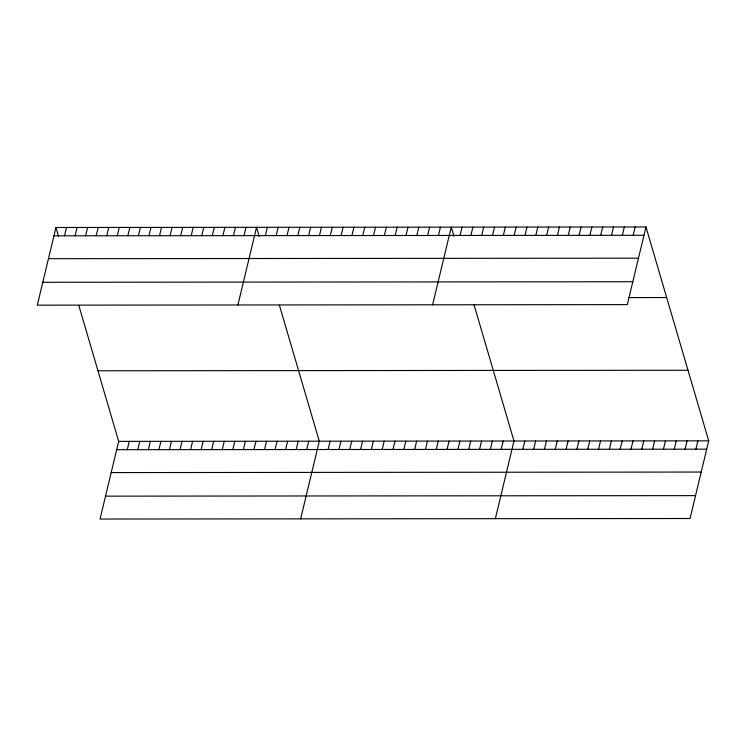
<?xml version="1.0" encoding="UTF-8"?>
<svg xmlns="http://www.w3.org/2000/svg" width="746" height="746" viewBox="0 0 746 746"><rect width="100%" height="100%" fill="white"/><g stroke="black" fill="none" stroke-linecap="round" stroke-linejoin="round"><path stroke-width="1.12" d="M55.95 227.493L37.3 305.161L627.321 304.629L645.961 226.961L55.95 227.493L58.608 236.566M64.501 235.811L66.506 227.483M75.066 235.801L77.062 227.474M85.622 235.792L87.618 227.465M96.178 235.783L98.183 227.455M106.734 235.773L108.739 227.446M117.299 235.764L119.295 227.437M127.855 235.755L129.851 227.427M138.411 235.745L140.416 227.418M148.967 235.736L150.972 227.409M159.532 235.727L161.528 227.399M78.778 305.347L118.679 441.371L100.039 519.039L690.05 518.507L708.7 440.839L645.961 226.961M170.088 235.717L172.084 227.39M127.24 449.698L129.244 441.362M180.644 235.708L182.649 227.381M137.796 449.689L139.8 441.352M191.2 235.699L193.205 227.371M148.361 449.679L150.356 441.343M201.765 235.689L203.761 227.362M158.917 449.661L160.912 441.334M212.321 235.68L214.316 227.353M169.473 449.651L171.477 441.324M222.877 235.671L224.882 227.344M180.028 449.642L182.033 441.315M233.433 235.661L235.438 227.334M190.594 449.633L192.589 441.306M243.998 235.652L245.994 227.325M201.15 449.624L203.145 441.296M237.909 304.974L256.549 227.316L259.216 236.389M211.705 449.614L213.71 441.287M265.371 235.633L267.366 227.306M222.261 449.605L224.266 441.278M276.188 235.624L278.183 227.297M232.827 449.596L234.822 441.268M287.005 235.615L289 227.278M243.382 449.586L245.378 441.259M297.822 235.605L299.817 227.269M253.938 449.577L255.934 441.25M308.639 235.596L310.634 227.26M264.494 449.568L266.499 441.24M319.456 235.587L321.451 227.25M275.06 449.558L277.055 441.231M330.273 235.577L332.268 227.241M285.615 449.549L287.611 441.222M341.09 235.568L343.085 227.232M296.171 449.54L298.167 441.212M351.907 235.549L353.902 227.222M306.727 449.53L308.732 441.203M362.724 235.54L364.719 227.213M300.638 518.862L319.288 441.194L279.386 305.161M373.541 235.531L375.536 227.204M328.109 449.512L330.105 441.184M384.358 235.522L386.353 227.194M338.926 449.502L340.922 441.175M395.175 235.512L397.17 227.185M349.743 449.493L351.739 441.166M405.992 235.503L407.987 227.176M360.56 449.484L362.556 441.156M416.809 235.494L418.804 227.166M371.377 449.474L373.373 441.147M427.626 235.484L429.621 227.157M382.194 449.465L384.19 441.138M438.443 235.475L440.438 227.148M393.011 449.456L395.007 441.128M432.615 304.806L451.255 227.138L453.922 236.212M403.828 449.446L405.824 441.11M460.077 235.456L462.072 227.129M414.645 449.437L416.641 441.1M470.894 235.447L472.889 227.12M425.462 449.428L427.458 441.091M481.711 235.438L483.706 227.11M436.279 449.418L438.275 441.082M492.528 235.428L494.523 227.101M447.096 449.409L449.092 441.072M503.345 235.419L505.34 227.092M457.913 449.4L459.909 441.063M514.162 235.41L516.157 227.082M468.73 449.381L470.726 441.054M524.979 235.4L526.974 227.064M479.547 449.372L481.543 441.045M535.796 235.391L537.791 227.054M490.364 449.362L492.36 441.035M546.613 235.382L548.608 227.045M501.181 449.353L503.177 441.026M557.43 235.372L559.425 227.036M495.344 518.684L513.994 441.017L474.092 304.993M568.247 235.363L570.242 227.026M522.815 449.334L524.811 441.007M579.064 235.344L581.059 227.017M533.632 449.325L535.628 440.998M589.881 235.335L591.876 227.008M544.449 449.316L546.445 440.989M600.698 235.326L602.693 226.998M555.266 449.306L557.262 440.979M611.515 235.316L613.51 226.989M566.083 449.297L568.079 440.97M622.332 235.307L624.327 226.98M576.9 449.288L578.896 440.961M633.149 235.298L635.144 226.971M587.717 449.279L589.713 440.951M598.534 449.269L600.53 440.942M609.351 449.26L611.347 440.933M620.168 449.251L622.164 440.923M630.985 449.241L632.981 440.914M641.802 449.232L643.798 440.895M652.619 449.223L654.615 440.886M663.436 449.213L665.432 440.877M674.253 449.204L676.249 440.867M685.07 449.195L687.066 440.858M695.887 449.185L697.883 440.849M53.945 235.82L643.966 235.288M48.453 258.703L638.473 258.172M42.792 282.277L632.813 281.746M628.803 297.579L666.663 297.542M97.978 370.79L687.998 370.258M118.679 441.371L708.7 440.839M116.684 449.707L706.704 449.167M111.191 472.582L701.203 472.05M105.531 496.155L695.552 495.624"/></g></svg>
